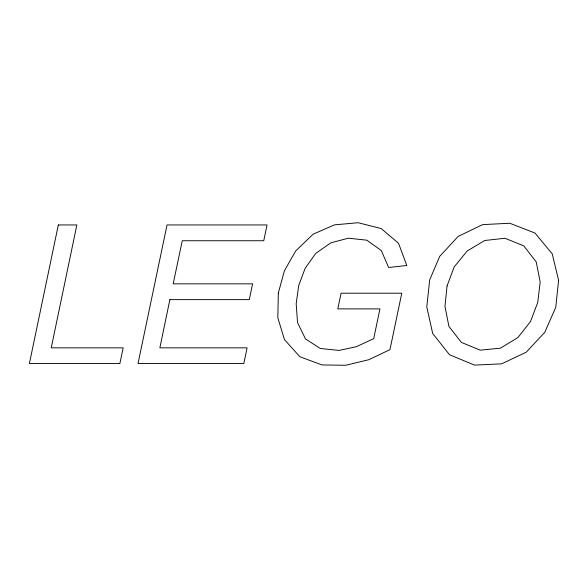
<?xml version="1.0" encoding="UTF-8"?>
<svg xmlns="http://www.w3.org/2000/svg" width="588" height="588" viewBox="0 0 588 588"><rect width="100%" height="100%" fill="white"/><g stroke="black" fill="none" stroke-linecap="round" stroke-linejoin="round"><path stroke-width="0.88" d="M278.33 293L277.823 317.792L284.482 339.651L299.858 356.74L322.033 364.95L345.641 365.273L368.852 359.709L389.962 349.639L401.78 293.199L341.084 293.199L337.777 308.891L379.944 308.891L373.703 338.673L356.299 346.722L338.997 350.433L320.276 348.478L305.481 338.916L297.55 322.621L296.183 303.805L298.689 285.584L305.128 268.341L315.741 253.413L330.772 242.873L348.361 238.177L366.846 240.191L381.281 250.539L388.639 267.489L406.786 265.504L398.546 243.292L381.23 228.578L358.143 222.727L334.499 224.851L313.22 234.142L295.668 250.958L284.401 270.803L278.33 293M447.049 285.974L444.976 306.348L448.909 326.391L461.411 342.414L480.212 350.154L500.469 348.169L517.896 337.549L530.538 321.467L537.792 302.313L540.166 281.961L536.219 261.925L523.761 245.865L504.923 238.258L484.688 240.507L467.173 251.01L454.23 266.849L447.049 285.974M558.6 280.322L555.734 307.414L544.76 332.33L526.194 352.212L501.645 363.847L474.516 365.104L449.497 354.718L432.702 333.514L426.785 306.987L429.696 279.903L439.692 256.39L458.17 236.42L482.638 224.616L509.781 223.256L535.014 233.061L552.264 253.898L558.6 280.322M58.33 224.947L29.4 363.538L119.871 363.538L123.179 347.846L51.237 347.846L76.859 224.947L58.33 224.947M169.881 299.63L159.862 347.846L247.114 347.846L243.807 363.538L138.026 363.538L167.043 224.947L267.062 224.947L263.755 240.735L182.265 240.735L173.188 283.842L252.597 283.842L249.29 299.63L169.881 299.63"/></g></svg>
